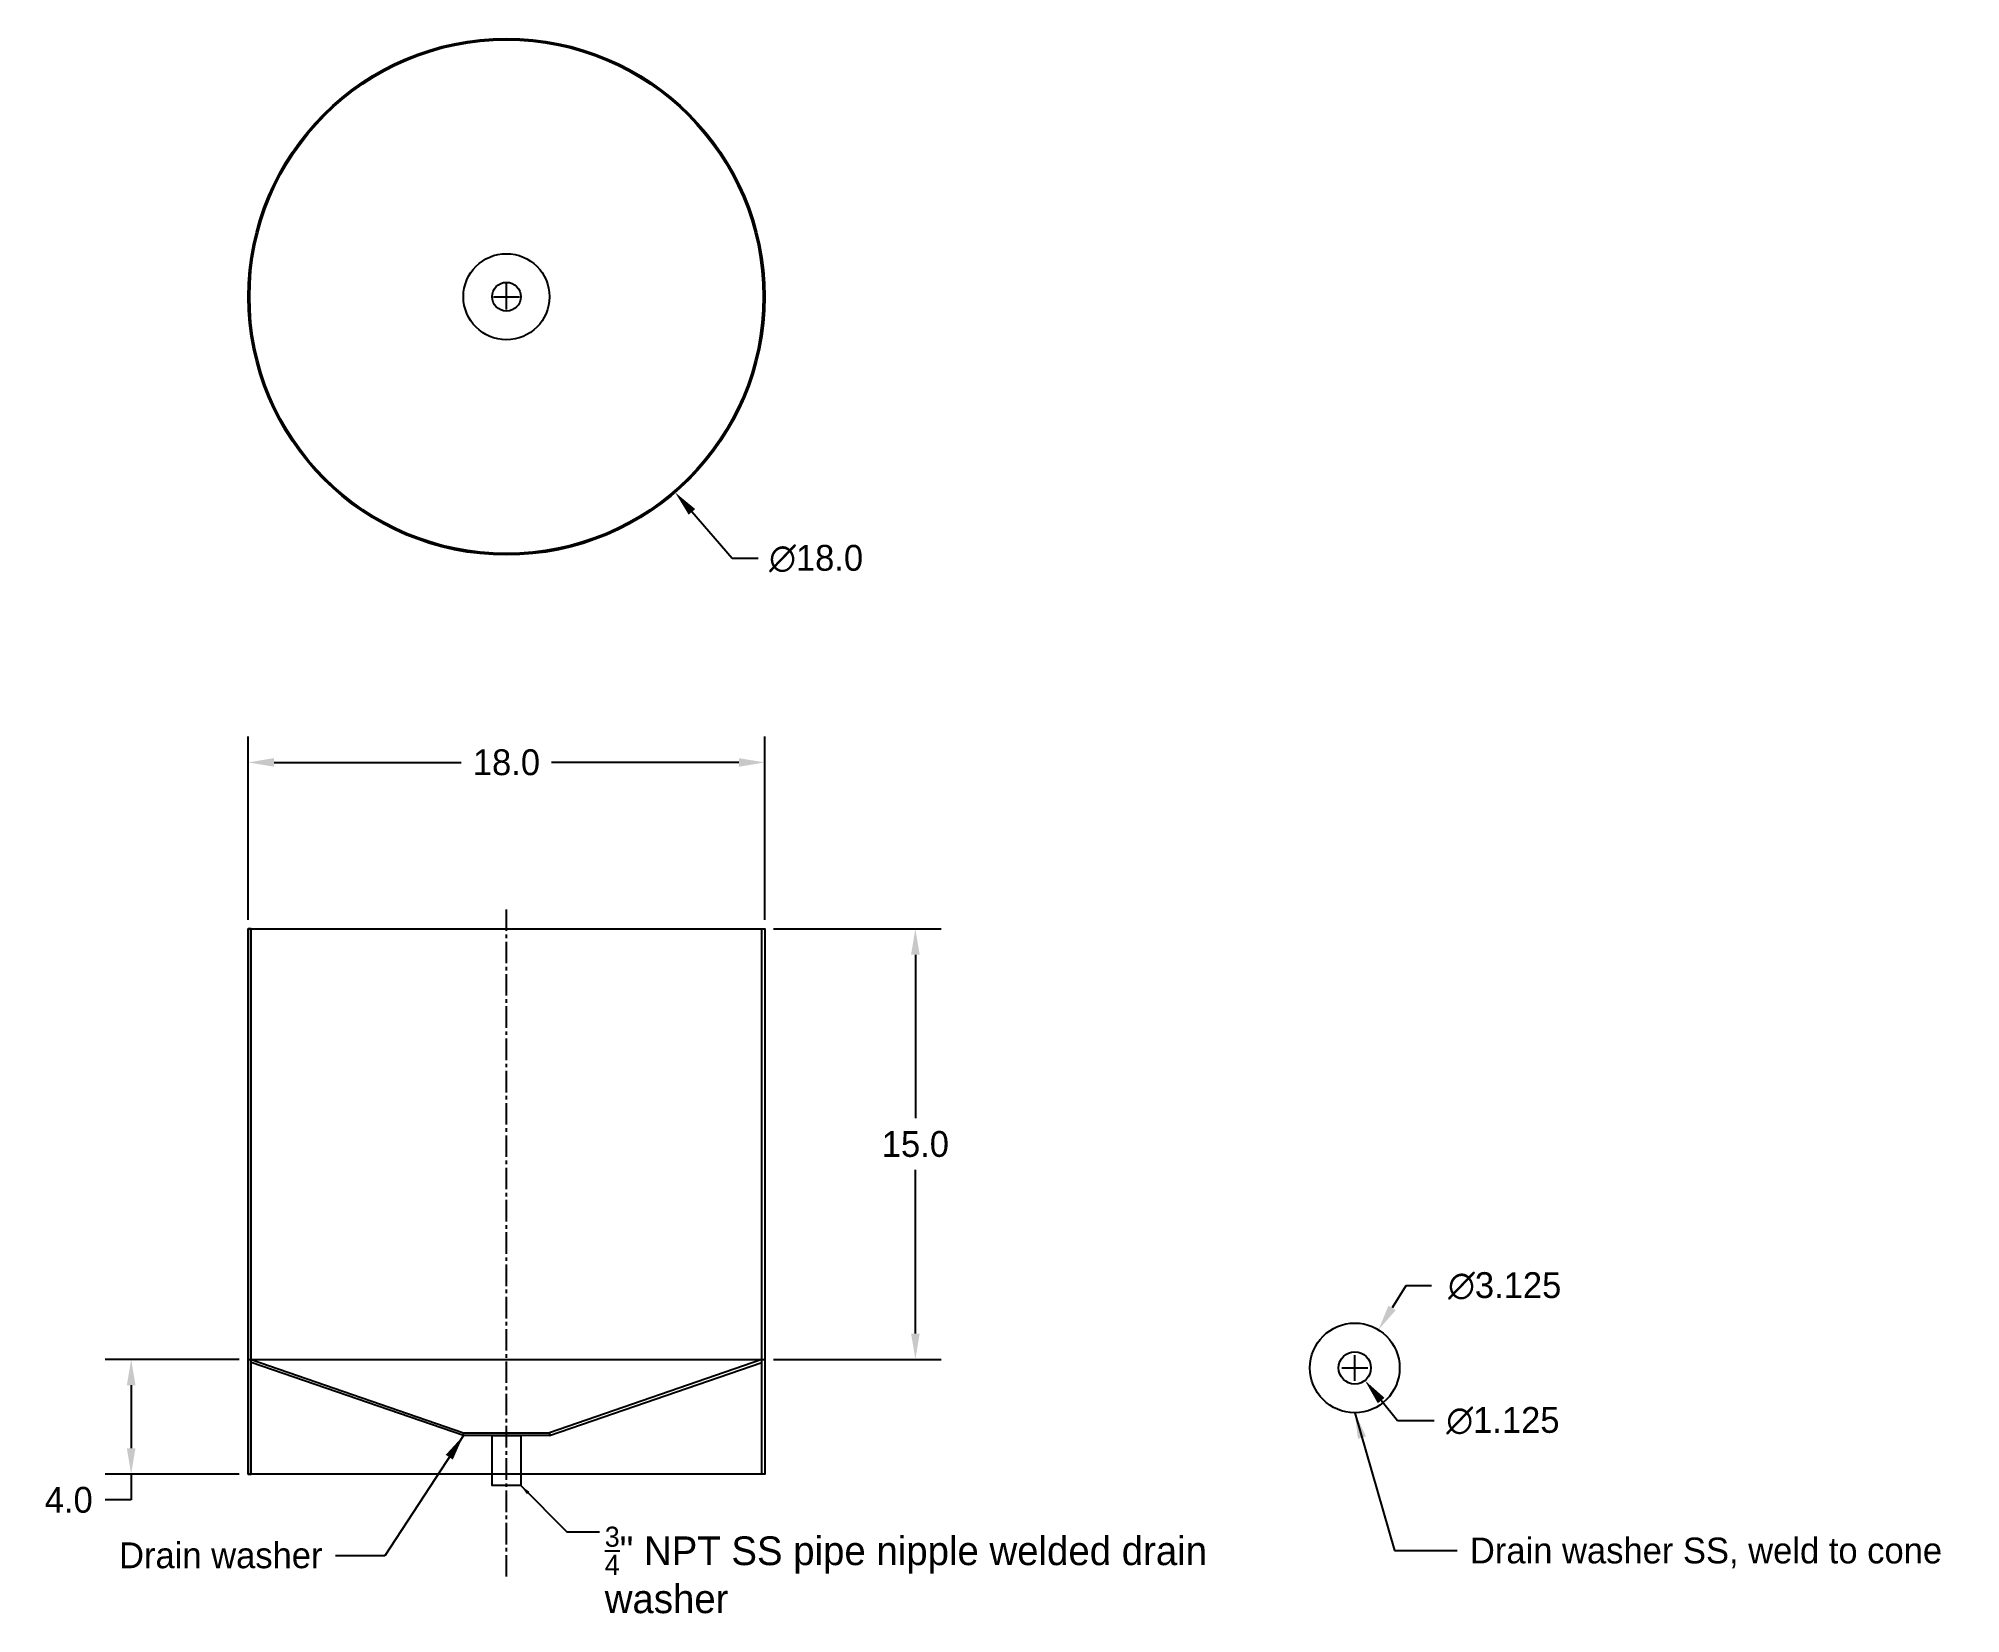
# Model space of a CAD drawing. Header units: inches. Extents: x 4.4 to 71.4, y -1 to 53.9.
import ezdxf

# ---------------------------------------------------------------- set-up
doc = ezdxf.new("R2010")
doc.units = ezdxf.units.IN
doc.header["$MEASUREMENT"] = 0
doc.linetypes.add('CENTER2', pattern=[1.125, 0.75, -0.125, 0.125, -0.125])
doc.layers.add('Dems', color=7, linetype='Continuous')
doc.dimstyles.get("Standard").update_dxf_attribs({"dimtxt": 0.18, "dimasz": 0.18, "dimexe": 0.18, "dimexo": 0.0625, "dimgap": 0.09, "dimtad": 0, "dimtih": 1, "dimtoh": 1, "dimdec": 4, "dimzin": 0, "dimdsep": 46, "dimtxsty": 'Standard', "dimcen": 0.09, "dimadec": 0, "dimazin": 0, "dimtfac": 1, "dimtdec": 4, "dimtofl": 0, "dimtmove": 0, "dimatfit": 3, "dimfxl": 0, "dimtolj": 1, "dimtzin": 0, "dimarcsym": 0})

# ---------------------------------------------------------------- blocks, each defined once
blk = doc.blocks.new('*D0')
at = {"layer": 'Defpoints', "color": 0}
for p in [(14.81, 51.726), (26.563, 38.092)]:
    blk.add_point(p, dxfattribs=at)
at = {"layer": 'Dems', "color": 0, "lineweight": -2}
for p, q in [((20.236, 44.909), (21.136, 44.909)), ((20.686, 44.459), (20.686, 45.359)), ((28.555, 35.781), (27.151, 37.411)), ((29.455, 35.781), (28.555, 35.781))]:
    blk.add_line(p, q, dxfattribs=at)
at = {"layer": 'Dems', "color": 0}
blk.add_solid([(27.264, 37.509), (27.037, 37.313), (26.563, 38.092)], dxfattribs=at)
at = {"layer": 'Dems', "color": 0, "insert": (31.48, 35.781), "char_height": 0.9, "attachment_point": 5}
blk.add_mtext('\\A1;∅18.0', dxfattribs=at)
blk = doc.blocks.new('*D1')
at = {"layer": 'Defpoints', "color": 0}
for p in [(11.686, 28.68), (11.686, 22.878), (29.686, 22.878)]:
    blk.add_point(p, dxfattribs=at)
at = {"layer": 'Dems', "color": 0, "lineweight": -2}
for p, q in [((11.686, 23.191), (11.686, 29.58)), ((29.686, 23.191), (29.686, 29.58)), ((12.586, 28.68), (19.111, 28.68)), ((28.786, 28.68), (22.261, 28.68))]:
    blk.add_line(p, q, dxfattribs=at)
at = {"layer": 'Dems', "color": 0}
for points in [[(12.586, 28.83), (12.586, 28.53), (11.686, 28.68)], [(28.786, 28.83), (28.786, 28.53), (29.686, 28.68)]]:
    blk.add_solid(points, dxfattribs=at)
at = {"layer": 'Dems', "color": 0, "insert": (20.686, 28.68), "char_height": 0.9, "attachment_point": 5}
blk.add_mtext('\\A1;18.0', dxfattribs=at)
blk = doc.blocks.new('*D2')
at = {"layer": 'Defpoints', "color": 0}
for p in [(29.686, 22.878), (29.686, 7.878), (34.938, 7.878)]:
    blk.add_point(p, dxfattribs=at)
at = {"layer": 'Dems', "color": 0, "lineweight": -2}
for p, q in [((29.999, 22.878), (35.838, 22.878)), ((34.938, 21.978), (34.938, 16.278)), ((34.938, 8.778), (34.938, 14.478)), ((29.999, 7.878), (35.838, 7.878))]:
    blk.add_line(p, q, dxfattribs=at)
at = {"layer": 'Dems', "color": 0}
for points in [[(34.788, 21.978), (35.088, 21.978), (34.938, 22.878)], [(34.788, 8.778), (35.088, 8.778), (34.938, 7.878)]]:
    blk.add_solid(points, dxfattribs=at)
at = {"layer": 'Dems', "color": 0, "insert": (34.938, 15.378), "char_height": 0.9, "attachment_point": 5}
blk.add_mtext('\\A1;15.0', dxfattribs=at)
blk = doc.blocks.new('*D3')
at = {"layer": 'Defpoints', "color": 0}
for p in [(11.686, 7.878), (7.606, 3.878), (11.686, 3.878)]:
    blk.add_point(p, dxfattribs=at)
at = {"layer": 'Dems', "color": 0, "lineweight": -2}
for p, q in [((11.374, 7.878), (6.706, 7.878)), ((7.606, 6.978), (7.606, 4.778)), ((11.374, 3.878), (6.706, 3.878)), ((7.606, 3.878), (7.606, 2.978)), ((7.606, 2.978), (6.706, 2.978))]:
    blk.add_line(p, q, dxfattribs=at)
at = {"layer": 'Dems', "color": 0}
for points in [[(7.456, 6.978), (7.756, 6.978), (7.606, 7.878)], [(7.456, 4.778), (7.756, 4.778), (7.606, 3.878)]]:
    blk.add_solid(points, dxfattribs=at)
at = {"layer": 'Dems', "color": 0, "insert": (5.431, 2.978), "char_height": 0.9, "attachment_point": 5}
blk.add_mtext('\\A1;4.0', dxfattribs=at)
blk = doc.blocks.new('*D10')
at = {"layer": 'Defpoints', "color": 0}
for p in [(51.078, 8.907), (49.428, 6.253)]:
    blk.add_point(p, dxfattribs=at)
at = {"layer": 'Dems', "color": 0, "lineweight": -2}
for p, q in [((52.028, 10.436), (51.553, 9.671)), ((52.928, 10.436), (52.028, 10.436)), ((49.803, 7.58), (50.703, 7.58)), ((50.253, 7.13), (50.253, 8.03))]:
    blk.add_line(p, q, dxfattribs=at)
at = {"layer": 'Dems', "color": 0}
blk.add_solid([(51.425, 9.75), (51.68, 9.592), (51.078, 8.907)], dxfattribs=at)
at = {"layer": 'Dems', "color": 0, "insert": (55.478, 10.436), "char_height": 0.9, "attachment_point": 5}
blk.add_mtext('\\A1;∅3.125', dxfattribs=at)
blk = doc.blocks.new('*D11')
at = {"layer": 'Defpoints', "color": 0}
for p in [(49.9, 8.017), (50.606, 7.142)]:
    blk.add_point(p, dxfattribs=at)
at = {"layer": 'Dems', "color": 0, "lineweight": -2}
for p, q in [((49.803, 7.58), (50.703, 7.58)), ((50.253, 7.13), (50.253, 8.03)), ((51.741, 5.738), (51.172, 6.442)), ((53.016, 5.738), (51.741, 5.738))]:
    blk.add_line(p, q, dxfattribs=at)
at = {"layer": 'Dems', "color": 0}
blk.add_solid([(51.289, 6.536), (51.055, 6.348), (50.606, 7.142)], dxfattribs=at)
at = {"layer": 'Dems', "color": 0, "insert": (55.416, 5.738), "char_height": 0.9, "attachment_point": 5}
blk.add_mtext('\\A1;∅1.125', dxfattribs=at)

msp = doc.modelspace()

# ---------------------------------------------------------------- linework, layer by layer
at = {"linetype": 'CENTER2'}
msp.add_line((20.6865, 0.3069), (20.6865, 23.6598), dxfattribs=at)
for p, q in [((11.6865, 7.878), (29.6865, 7.878)), ((11.7865, 7.878), (19.1865, 5.3233)), ((19.1865, 5.2221), (11.7865, 7.7678)), ((29.5865, 7.878), (22.1865, 5.3233)), ((22.1865, 5.2221), (29.5865, 7.7678))]:
    msp.add_line(p, q)
for points in [[(11.6865, 3.878), (11.7865, 3.878), (11.7865, 22.878), (11.6865, 22.878)], [(29.6865, 3.878), (29.5865, 3.878), (29.5865, 22.878), (29.6865, 22.878)], [(20.1865, 5.222), (21.1865, 5.222), (21.1865, 3.478), (20.1865, 3.478)]]:
    msp.add_lwpolyline(points, close=True)
for radius in [9, 8.95]:
    msp.add_circle((20.6865, 44.909), radius)
at = {"layer": 'Dems'}
for p, q in [((49.8031, 7.5798), (50.7031, 7.5798)), ((50.2531, 7.1298), (50.2531, 8.0298)), ((19.1865, 5.3233), (22.1865, 5.3233)), ((19.1865, 5.2221), (19.1865, 5.3233)), ((22.1865, 5.2221), (19.1865, 5.2221)), ((22.1865, 5.3233), (22.1865, 5.2221))]:
    msp.add_line(p, q, dxfattribs=at)
msp.add_lwpolyline([(11.6865, 22.878), (29.6865, 22.878), (29.6865, 3.878), (11.6865, 3.878)], close=True, dxfattribs=at)
for centre, radius in [((20.6865, 44.909), 1.5), ((20.6865, 44.909), 0.5), ((50.2531, 7.5798), 1.5625), ((50.2531, 7.5798), 0.5625)]:
    msp.add_circle(centre, radius, dxfattribs=at)

# ---------------------------------------------------------------- texts
for s, insert, char_height, width, attachment_point in [('\\A1;{\\H0.7x;\\S3/4;}" NPT SS pipe nipple welded drain washer', (24.1129, 2.0479), 1, 21.5591, 1), ('\\A1;Drain washer', (14.2747, 0.587), 0.9, 11.790694, 9), ('Drain washer SS, weld to cone', (54.2654, 1.6682), 0.9, 19.1372, 1)]:
    msp.add_mtext(s, dxfattribs=dict(at, insert=insert, char_height=char_height, width=width, attachment_point=attachment_point))

# ---------------------------------------------------------------- dimensions: what is measured, and where the dimension line sits
for p1, p2, override, picture, middle in [((14.8101, 51.7258), (26.5629, 38.0923), {"dimscale": 5, "dimdec": 1}, '*D0', (31.4803, 35.7811)), ((49.8997, 8.0174), (50.6065, 7.1422), {"dimscale": 5, "dimdec": 3}, '*D11', (55.4158, 5.7376))]:
    dim = msp.add_diameter_dim_2p(p1=p1, p2=p2, dimstyle='Standard', override=override, dxfattribs=at)
    dim.commit()
    dim.dimension.update_dxf_attribs({"geometry": picture, "text_midpoint": middle, "dimtype": 163})
dim = msp.add_linear_dim(base=(11.6865, 28.6801), p1=(29.6865, 22.878), p2=(11.6865, 22.878), dimstyle='Standard', override={"dimscale": 5, "dimdec": 1}, dxfattribs=at)
dim.commit()
dim.dimension.update_dxf_attribs({"geometry": '*D1', "text_midpoint": (20.6865, 28.6801)})
for base, p1, p2, picture, middle in [((34.9376, 7.878), (29.6865, 22.878), (29.6865, 7.878), '*D2', (34.9376, 15.378)), ((7.6055, 3.878), (11.6865, 7.878), (11.6865, 3.878), '*D3', (5.4305, 2.978))]:
    dim = msp.add_linear_dim(base=base, p1=p1, p2=p2, angle=90, dimstyle='Standard', override={"dimscale": 5, "dimdec": 1}, dxfattribs=at)
    dim.commit()
    dim.dimension.update_dxf_attribs({"geometry": picture, "text_midpoint": middle})
dim = msp.add_diameter_dim_2p(p1=(49.4284, 6.2526), p2=(51.0778, 8.9069), dimstyle='Standard', override={"dimscale": 5, "dimdec": 3}, dxfattribs=at)
dim.commit()
dim.dimension.update_dxf_attribs({"geometry": '*D10', "text_midpoint": (55.4778, 10.4357)})

# ---------------------------------------------------------------- leaders
at = {"layer": 'Dems', "annotation_type": 0, "has_hookline": 1}
for points, override, hookline_direction, text_width in [([(50.2531, 6.0173), (51.6386, 1.2182), (53.8154, 1.2182)], {"dimscale": 5, "dimgap": 0.09, "dimtad": 0}, 0, 17.1), ([(19.1865, 5.2221), (16.448, 1.037), (14.7247, 1.037)], {"dimscale": 5, "dimgap": 0.09, "dimtad": 0}, 1, 9.9), ([(21.1865, 3.478), (22.7946, 1.8679), (23.9329, 1.8679)], {"dimscale": 2, "dimgap": 0.09, "dimtad": 0}, 0, 18.2)]:
    msp.add_leader(points, dimstyle='Standard', override=override, dxfattribs=dict(at, hookline_direction=hookline_direction, text_width=text_width))

doc.saveas('drawing.dxf')
